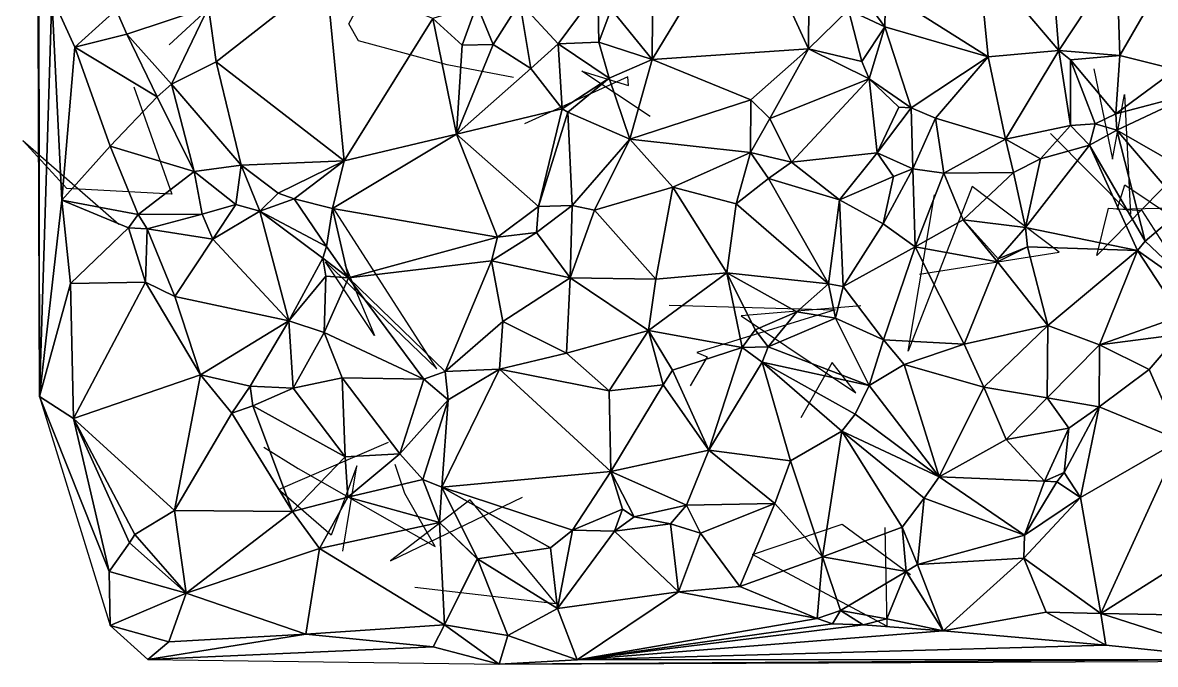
# Model space of a CAD drawing. Header units: metres. Extents: x -15.2 to 15.4, y -15.3 to 15.8.
# Drawn here: x -15.09 to -3.1, y -14.98 to -8.18 of the extents above; entities that cross this region are included whole.
import ezdxf

# ---------------------------------------------------------------- set-up
doc = ezdxf.new("R2010")
doc.units = ezdxf.units.M
doc.layers.add('CRACKS', color=1, linetype='Continuous')
doc.layers.add('STREET_MESH', color=7, linetype='Continuous')

msp = doc.modelspace()

# ---------------------------------------------------------------- linework, layer by layer
at = {"layer": 'CRACKS'}
for points in [[(-14.039, -7.645, 0.1), (-14.109, -7.353, 0.1), (-13.338, -6.634, 0.1), (-13.053, -7.965, 0.1), (-13.541, -8.417, 0.1)], [(-9.897, -8.763, 0.1), (-10.597, -8.627, 0.1), (-11.537, -8.373, 0.1), (-11.641, -8.193, 0.1), (-11.228, -7.43, 0.1)], [(-8.447, -9.174, 0.1), (-9.172, -8.696, 0.1), (-8.679, -8.846, 0.1), (-8.684, -8.757, 0.1), (-9.78, -9.255, 0.1)], [(-3.749, -8.672, 0.1), (-3.551, -9.627, 0.1), (-3.425, -8.942, 0.1), (-3.362, -10.209, 0.1), (-4.208, -9.357, 0.1)], [(-13.916, -8.862, 0.1), (-13.515, -9.999, 0.1), (-14.627, -9.94, 0.1), (-15.093, -9.429, 0.1), (-14.074, -10.316, 0.1)], [(-2.56, -9.464, 0.1), (-3.72, -10.649, 0.1), (-3.594, -10.148, 0.1), (-3.241, -10.173, 0.1), (-2.989, -10.566, 0.1)], [(-1.963, -9.704, 0.1), (-2.022, -10.127, 0.1), (-3.504, -10.162, 0.1), (-3.421, -9.9, 0.1), (-2.885, -10.26, 0.1)], [(-5.597, -10.846, 0.1), (-4.118, -10.614, 0.1), (-5.038, -9.918, 0.1), (-5.716, -11.663, 0.1), (-5.437, -10.004, 0.1)], [(-11.682, -10.743, 0.1), (-11.367, -11.497, 0.1), (-11.885, -10.716, 0.1), (-10.707, -11.85, 0.1), (-11.81, -10.135, 0.1)], [(-8.249, -11.175, 0.1), (-6.489, -11.223, 0.1), (-7.953, -11.675, 0.1), (-7.845, -11.72, 0.1), (-8.025, -12.027, 0.1)], [(-6.217, -11.182, 0.1), (-7.485, -11.288, 0.1), (-6.27, -12.104, 0.1), (-6.52, -11.78, 0.1), (-6.852, -12.366, 0.1)], [(-12.54, -12.679, 0.1), (-12.175, -12.906, 0.1), (-10.725, -13.73, 0.1), (-11.045, -13.169, 0.1), (-11.149, -12.862, 0.1)], [(-11.704, -13.779, 0.1), (-11.555, -12.876, 0.1), (-11.826, -13.612, 0.1), (-12.384, -13.126, 0.1), (-11.219, -12.626, 0.1)], [(-10.94, -14.161, 0.1), (-9.449, -14.336, 0.1), (-10.354, -13.236, 0.1), (-11.197, -13.884, 0.1), (-9.801, -13.208, 0.1)], [(-5.963, -13.529, 0.1), (-5.942, -14.576, 0.1), (-7.366, -13.817, 0.1), (-6.414, -13.495, 0.1), (-5.691, -14.026, 0.1)]]:
    msp.add_polyline3d(points, dxfattribs=at)
at = {"layer": 'STREET_MESH'}
for points in [[(-14.915, -12.14), (-14.949, -2.219), (-14.966, 1.412)], [(-14.926, -5.625), (-14.949, -2.219), (-14.915, -12.14)], [(-14.783, -7.906), (-14.926, -5.625), (-14.915, -12.14)], [(-7.455, -6.967), (-8.428, -8.572), (-6.772, -8.459)], [(-8.415, -7.124), (-8.428, -8.572), (-7.455, -6.967)], [(-6.763, -6.985), (-7.455, -6.967), (-6.772, -8.459)], [(-6.347, -8.044), (-6.763, -6.985), (-6.772, -8.459)], [(-8.415, -7.124), (-8.861, -8.037), (-8.428, -8.572)], [(-4.12, -8.476), (-4.229, -7.139), (-4.976, -7.47)], [(-4.229, -7.139), (-4.12, -8.476), (-3.506, -7.545)], [(-4.976, -7.47), (-5.958, -7.856), (-4.868, -8.543)], [(-4.12, -8.476), (-4.976, -7.47), (-4.868, -8.543)], [(-4.12, -8.476), (-3.474, -8.531), (-3.506, -7.545)], [(-3.474, -8.531), (-3.018, -7.739), (-3.506, -7.545)], [(-13.125, -8.017), (-13.043, -8.596), (-11.88, -7.683)], [(-11.88, -7.683), (-13.043, -8.596), (-11.69, -9.646)], [(-10.751, -8.139), (-11.88, -7.683), (-11.69, -9.646)], [(-3.018, -7.739), (-3.474, -8.531), (-2.881, -8.678)], [(-14.677, -10.061), (-14.783, -7.906), (-14.915, -12.14)], [(-14.677, -10.061), (-14.542, -8.442), (-14.783, -7.906)], [(-14.542, -8.442), (-14.103, -8.044), (-14.783, -7.906)], [(-9.827, -7.967), (-9.422, -8.405), (-9.004, -7.837)], [(-9.422, -8.405), (-8.991, -8.388), (-9.004, -7.837)], [(-8.991, -8.388), (-8.861, -8.037), (-9.004, -7.837)], [(-6.079, -8.068), (-5.965, -8.224), (-5.958, -7.856)], [(-5.958, -7.856), (-5.965, -8.224), (-4.868, -8.543)], [(-14.103, -8.044), (-13.991, -8.302), (-13.125, -8.017)], [(-13.991, -8.302), (-13.518, -8.834), (-13.125, -8.017)], [(-13.125, -8.017), (-13.518, -8.834), (-13.043, -8.596)], [(-10.439, -8.42), (-10.285, -7.991), (-10.751, -8.139)], [(-10.285, -7.991), (-10.439, -8.42), (-10.111, -8.414)], [(-10.285, -7.991), (-10.111, -8.414), (-9.827, -7.967)], [(-9.827, -7.967), (-10.111, -8.414), (-9.713, -8.668)], [(-9.422, -8.405), (-9.827, -7.967), (-9.713, -8.668)], [(-13.991, -8.302), (-14.103, -8.044), (-14.542, -8.442)], [(-10.498, -9.363), (-10.751, -8.139), (-11.69, -9.646)], [(-10.498, -9.363), (-10.439, -8.42), (-10.751, -8.139)], [(-8.861, -8.037), (-8.991, -8.388), (-8.428, -8.572)], [(-6.207, -8.594), (-6.347, -8.044), (-6.772, -8.459)], [(-6.347, -8.044), (-5.965, -8.224), (-6.079, -8.068)], [(-6.207, -8.594), (-5.965, -8.224), (-6.347, -8.044)], [(-5.965, -8.224), (-6.207, -8.594), (-6.129, -8.775)], [(-5.686, -9.085), (-5.965, -8.224), (-6.129, -8.775)], [(-5.965, -8.224), (-5.686, -9.085), (-4.868, -8.543)], [(-13.668, -8.966), (-13.991, -8.302), (-14.542, -8.442)], [(-13.518, -8.834), (-13.991, -8.302), (-13.668, -8.966)], [(-8.991, -8.388), (-9.422, -8.405), (-8.884, -8.768)], [(-8.428, -8.572), (-8.991, -8.388), (-8.884, -8.768)], [(-14.542, -8.442), (-14.677, -10.061), (-14.167, -9.49)], [(-13.668, -8.966), (-14.542, -8.442), (-14.167, -9.49)], [(-10.111, -8.414), (-10.498, -9.363), (-9.713, -8.668)], [(-10.111, -8.414), (-10.439, -8.42), (-10.498, -9.363)], [(-9.38, -9.095), (-9.422, -8.405), (-9.713, -8.668)], [(-9.422, -8.405), (-9.38, -9.095), (-8.884, -8.768)], [(-8.428, -8.572), (-7.381, -9), (-6.772, -8.459)], [(-7.381, -9), (-7.182, -9.196), (-6.772, -8.459)], [(-7.182, -9.196), (-6.129, -8.775), (-6.772, -8.459)], [(-6.129, -8.775), (-6.207, -8.594), (-6.772, -8.459)], [(-4.686, -9.414), (-4.12, -8.476), (-4.868, -8.543)], [(-3.998, -9.27), (-4.12, -8.476), (-4.686, -9.414)], [(-4.12, -8.476), (-3.999, -8.574), (-3.474, -8.531)], [(-3.999, -8.574), (-4.12, -8.476), (-3.998, -9.27)], [(-13.043, -8.596), (-13.518, -8.834), (-12.779, -9.692)], [(-13.043, -8.596), (-12.779, -9.692), (-11.69, -9.646)], [(-8.664, -9.417), (-8.428, -8.572), (-8.884, -8.768)], [(-8.664, -9.417), (-7.381, -9), (-8.428, -8.572)], [(-5.686, -9.085), (-5.426, -9.193), (-4.868, -8.543)], [(-5.426, -9.193), (-4.686, -9.414), (-4.868, -8.543)], [(-3.999, -8.574), (-3.518, -9.148), (-3.474, -8.531)], [(-3.518, -9.148), (-3.999, -8.574), (-3.735, -9.253)], [(-3.999, -8.574), (-3.998, -9.27), (-3.735, -9.253)], [(-3.474, -8.531), (-3.518, -9.148), (-2.881, -8.678)], [(-10.498, -9.363), (-9.38, -9.095), (-9.713, -8.668)], [(-3.518, -9.148), (-2.66, -8.922), (-2.881, -8.678)], [(-13.518, -8.834), (-13.668, -8.966), (-13.278, -9.758)], [(-13.518, -8.834), (-13.278, -9.758), (-12.779, -9.692)], [(-9.38, -9.095), (-9.321, -9.13), (-8.884, -8.768)], [(-9.321, -9.13), (-8.664, -9.417), (-8.884, -8.768)], [(-6.129, -8.775), (-7.182, -9.196), (-6.952, -9.661)], [(-6.046, -9.56), (-6.129, -8.775), (-6.952, -9.661)], [(-5.815, -9.075), (-6.129, -8.775), (-6.046, -9.56)], [(-5.815, -9.075), (-5.686, -9.085), (-6.129, -8.775)], [(-13.278, -9.758), (-13.668, -8.966), (-14.167, -9.49)], [(-2.66, -8.922), (-3.518, -9.148), (-3.507, -9.322)], [(-2.597, -9.844), (-2.66, -8.922), (-3.507, -9.322)], [(-10.498, -9.363), (-9.631, -10.128), (-9.38, -9.095)], [(-9.38, -9.095), (-9.631, -10.128), (-9.321, -9.13)], [(-7.381, -9), (-8.664, -9.417), (-7.386, -9.558)], [(-7.182, -9.196), (-7.381, -9), (-7.386, -9.558)], [(-5.686, -9.085), (-5.815, -9.075), (-6.046, -9.56)], [(-5.666, -9.731), (-5.686, -9.085), (-6.046, -9.56)], [(-5.686, -9.085), (-5.666, -9.731), (-5.426, -9.193)], [(-9.631, -10.128), (-9.273, -10.117), (-9.321, -9.13)], [(-9.273, -10.117), (-8.664, -9.417), (-9.321, -9.13)], [(-6.952, -9.661), (-7.182, -9.196), (-7.386, -9.558)], [(-5.426, -9.193), (-5.666, -9.731), (-5.337, -9.775)], [(-5.426, -9.193), (-5.337, -9.775), (-4.686, -9.414)], [(-3.518, -9.148), (-3.735, -9.253), (-3.507, -9.322)], [(-4.315, -9.623), (-3.998, -9.27), (-4.686, -9.414)], [(-3.797, -9.48), (-3.998, -9.27), (-4.315, -9.623)], [(-3.998, -9.27), (-3.797, -9.48), (-3.735, -9.253)], [(-3.735, -9.253), (-3.797, -9.48), (-3.507, -9.322)], [(-3.797, -9.48), (-3.206, -10.496), (-3.507, -9.322)], [(-2.797, -10.151), (-2.597, -9.844), (-3.507, -9.322)], [(-3.206, -10.496), (-2.797, -10.151), (-3.507, -9.322)], [(-11.814, -10.15), (-10.498, -9.363), (-11.69, -9.646)], [(-10.498, -9.363), (-11.814, -10.15), (-10.066, -10.454)], [(-9.631, -10.128), (-10.498, -9.363), (-10.066, -10.454)], [(-9.039, -10.167), (-8.664, -9.417), (-9.273, -10.117)], [(-8.664, -9.417), (-9.039, -10.167), (-8.207, -9.924)], [(-8.664, -9.417), (-8.207, -9.924), (-7.386, -9.558)], [(-5.337, -9.775), (-4.601, -9.77), (-4.686, -9.414)], [(-4.601, -9.77), (-4.315, -9.623), (-4.686, -9.414)], [(-14.677, -10.061), (-13.87, -10.213), (-14.167, -9.49)], [(-13.87, -10.213), (-13.278, -9.758), (-14.167, -9.49)], [(-8.207, -9.924), (-7.539, -10.099), (-7.386, -9.558)], [(-7.539, -10.099), (-7.197, -9.833), (-7.386, -9.558)], [(-7.197, -9.833), (-6.952, -9.661), (-7.386, -9.558)], [(-6.444, -10.059), (-6.046, -9.56), (-6.952, -9.661)], [(-6.046, -9.56), (-6.444, -10.059), (-5.872, -9.812)], [(-5.666, -9.731), (-6.046, -9.56), (-5.872, -9.812)], [(-4.474, -10.352), (-3.288, -10.596), (-3.797, -9.48)], [(-4.474, -10.352), (-3.797, -9.48), (-4.315, -9.623)], [(-3.288, -10.596), (-3.206, -10.496), (-3.797, -9.48)], [(-13.278, -9.758), (-12.837, -10.108), (-12.779, -9.692)], [(-12.837, -10.108), (-12.582, -10.179), (-12.779, -9.692)], [(-12.779, -9.692), (-12.389, -9.986), (-11.69, -9.646)], [(-12.582, -10.179), (-12.389, -9.986), (-12.779, -9.692)], [(-12.389, -9.986), (-12.217, -10.048), (-11.69, -9.646)], [(-12.217, -10.048), (-11.814, -10.15), (-11.69, -9.646)], [(-7.197, -9.833), (-6.444, -10.059), (-6.952, -9.661)], [(-4.601, -9.77), (-4.474, -10.352), (-4.315, -9.623)], [(-13.278, -9.758), (-13.87, -10.213), (-13.191, -10.211)], [(-12.837, -10.108), (-13.278, -9.758), (-13.191, -10.211)], [(-7.197, -9.833), (-7.539, -10.099), (-6.561, -10.947)], [(-6.444, -10.059), (-7.197, -9.833), (-6.561, -10.947)], [(-6.444, -10.059), (-5.981, -10.312), (-5.872, -9.812)], [(-5.981, -10.312), (-5.666, -9.731), (-5.872, -9.812)], [(-5.666, -9.731), (-5.981, -10.312), (-5.644, -10.557)], [(-5.337, -9.775), (-5.666, -9.731), (-5.644, -10.557)], [(-5.135, -10.272), (-5.337, -9.775), (-5.644, -10.557)], [(-5.135, -10.272), (-4.601, -9.77), (-5.337, -9.775)], [(-4.474, -10.352), (-4.601, -9.77), (-5.135, -10.272)], [(-8.207, -9.924), (-9.039, -10.167), (-8.388, -10.898)], [(-7.638, -10.832), (-8.207, -9.924), (-8.388, -10.898)], [(-7.638, -10.832), (-7.539, -10.099), (-8.207, -9.924)], [(-14.588, -10.946), (-14.677, -10.061), (-14.915, -12.14)], [(-13.974, -10.356), (-14.677, -10.061), (-14.588, -10.946)], [(-13.87, -10.213), (-14.677, -10.061), (-13.974, -10.356)], [(-12.389, -9.986), (-12.582, -10.179), (-12.217, -10.048)], [(-12.582, -10.179), (-11.875, -10.553), (-12.217, -10.048)], [(-11.875, -10.553), (-11.814, -10.15), (-12.217, -10.048)], [(-6.444, -10.059), (-6.561, -10.947), (-6.404, -10.978)], [(-5.981, -10.312), (-6.444, -10.059), (-6.404, -10.978)], [(-13.08, -10.475), (-12.837, -10.108), (-13.191, -10.211)], [(-12.582, -10.179), (-12.837, -10.108), (-13.08, -10.475)], [(-12.274, -11.34), (-12.582, -10.179), (-13.08, -10.475)], [(-11.915, -10.675), (-12.582, -10.179), (-12.274, -11.34)], [(-11.915, -10.675), (-11.875, -10.553), (-12.582, -10.179)], [(-11.814, -10.15), (-11.875, -10.553), (-11.644, -10.883)], [(-10.066, -10.454), (-11.814, -10.15), (-11.644, -10.883)], [(-9.652, -10.404), (-9.631, -10.128), (-10.066, -10.454)], [(-9.273, -10.117), (-9.652, -10.404), (-9.294, -10.884)], [(-9.631, -10.128), (-9.652, -10.404), (-9.273, -10.117)], [(-9.039, -10.167), (-9.273, -10.117), (-9.294, -10.884)], [(-9.039, -10.167), (-9.294, -10.884), (-8.388, -10.898)], [(-6.561, -10.947), (-7.539, -10.099), (-7.638, -10.832)], [(-2.797, -10.151), (-3.206, -10.496), (-2.559, -11.11)], [(-13.775, -10.365), (-13.87, -10.213), (-13.974, -10.356)], [(-13.87, -10.213), (-13.775, -10.365), (-13.191, -10.211)], [(-13.775, -10.365), (-13.08, -10.475), (-13.191, -10.211)], [(-5.644, -10.557), (-5.981, -10.312), (-6.404, -10.978)], [(-4.769, -10.716), (-5.135, -10.272), (-5.644, -10.557)], [(-5.135, -10.272), (-4.769, -10.716), (-4.762, -10.685)], [(-4.474, -10.352), (-5.135, -10.272), (-4.762, -10.685)], [(-13.974, -10.356), (-14.588, -10.946), (-13.793, -10.932)], [(-13.775, -10.365), (-13.974, -10.356), (-13.793, -10.932)], [(-13.482, -11.084), (-13.775, -10.365), (-13.793, -10.932)], [(-13.775, -10.365), (-13.482, -11.084), (-13.08, -10.475)], [(-10.129, -10.704), (-9.652, -10.404), (-10.066, -10.454)], [(-9.652, -10.404), (-10.129, -10.704), (-9.294, -10.884)], [(-4.454, -10.558), (-4.474, -10.352), (-4.762, -10.685)], [(-4.474, -10.352), (-4.454, -10.558), (-3.288, -10.596)], [(-13.482, -11.084), (-12.274, -11.34), (-13.08, -10.475)], [(-11.875, -10.553), (-11.915, -10.675), (-11.644, -10.883)], [(-10.129, -10.704), (-10.066, -10.454), (-11.644, -10.883)], [(-2.559, -11.11), (-3.206, -10.496), (-3.288, -10.596)], [(-5.979, -11.542), (-5.644, -10.557), (-6.404, -10.978)], [(-5.979, -11.542), (-5.124, -11.589), (-5.644, -10.557)], [(-5.124, -11.589), (-4.769, -10.716), (-5.644, -10.557)], [(-4.769, -10.716), (-4.454, -10.558), (-4.762, -10.685)], [(-4.454, -10.558), (-4.769, -10.716), (-4.238, -11.388)], [(-3.288, -10.596), (-4.454, -10.558), (-4.238, -11.388)], [(-3.691, -11.594), (-3.288, -10.596), (-4.238, -11.388)], [(-3.288, -10.596), (-3.691, -11.594), (-2.834, -11.291)], [(-2.559, -11.11), (-3.288, -10.596), (-2.834, -11.291)], [(-11.882, -10.868), (-11.915, -10.675), (-12.274, -11.34)], [(-11.915, -10.675), (-11.882, -10.868), (-11.644, -10.883)], [(-10.618, -11.876), (-10.129, -10.704), (-11.644, -10.883)], [(-10.129, -10.704), (-10.618, -11.876), (-10.008, -11.348)], [(-10.129, -10.704), (-10.008, -11.348), (-9.294, -10.884)], [(-4.769, -10.716), (-5.124, -11.589), (-4.238, -11.388)], [(-11.902, -11.463), (-11.882, -10.868), (-12.274, -11.34)], [(-11.882, -10.868), (-11.902, -11.463), (-11.644, -10.883)], [(-11.902, -11.463), (-10.846, -11.957), (-11.644, -10.883)], [(-10.846, -11.957), (-10.618, -11.876), (-11.644, -10.883)], [(-9.294, -10.884), (-10.008, -11.348), (-9.333, -11.681)], [(-8.466, -11.442), (-9.294, -10.884), (-9.333, -11.681)], [(-9.294, -10.884), (-8.466, -11.442), (-8.388, -10.898)], [(-8.466, -11.442), (-7.638, -10.832), (-8.388, -10.898)], [(-8.466, -11.442), (-7.473, -11.624), (-7.638, -10.832)], [(-7.638, -10.832), (-7.473, -11.624), (-7.337, -11.435)], [(-6.894, -11.245), (-7.638, -10.832), (-7.337, -11.435)], [(-6.894, -11.245), (-6.561, -10.947), (-7.638, -10.832)], [(-14.556, -12.375), (-14.588, -10.946), (-14.915, -12.14)], [(-14.588, -10.946), (-14.556, -12.375), (-13.793, -10.932)], [(-14.556, -12.375), (-13.21, -11.913), (-13.793, -10.932)], [(-13.21, -11.913), (-13.482, -11.084), (-13.793, -10.932)], [(-6.894, -11.245), (-6.485, -11.311), (-6.561, -10.947)], [(-6.561, -10.947), (-6.485, -11.311), (-6.404, -10.978)], [(-6.485, -11.311), (-5.979, -11.542), (-6.404, -10.978)], [(-13.482, -11.084), (-13.21, -11.913), (-12.274, -11.34)], [(-7.199, -11.614), (-6.894, -11.245), (-7.337, -11.435)], [(-6.485, -11.311), (-6.894, -11.245), (-7.199, -11.614)], [(-12.274, -11.34), (-13.21, -11.913), (-12.684, -12.034)], [(-12.228, -12.052), (-12.274, -11.34), (-12.684, -12.034)], [(-12.228, -12.052), (-11.902, -11.463), (-12.274, -11.34)], [(-10.618, -11.876), (-10.043, -11.851), (-10.008, -11.348)], [(-10.008, -11.348), (-10.043, -11.851), (-9.333, -11.681)], [(-6.485, -11.311), (-7.199, -11.614), (-6.129, -12.024)], [(-5.979, -11.542), (-6.485, -11.311), (-6.129, -12.024)], [(-4.238, -11.388), (-5.124, -11.589), (-4.914, -12.043)], [(-4.243, -12.156), (-4.238, -11.388), (-4.914, -12.043)], [(-4.243, -12.156), (-3.691, -11.594), (-4.238, -11.388)], [(-3.691, -11.594), (-2.848, -11.485), (-2.834, -11.291)], [(-11.902, -11.463), (-12.228, -12.052), (-11.71, -11.944)], [(-10.846, -11.957), (-11.902, -11.463), (-11.71, -11.944)], [(-8.881, -12.081), (-8.466, -11.442), (-9.333, -11.681)], [(-8.466, -11.442), (-8.881, -12.081), (-8.31, -12.019)], [(-8.212, -11.863), (-8.466, -11.442), (-8.31, -12.019)], [(-8.212, -11.863), (-7.473, -11.624), (-8.466, -11.442)], [(-7.473, -11.624), (-7.199, -11.614), (-7.337, -11.435)], [(-2.848, -11.485), (-3.691, -11.594), (-3.166, -11.855)], [(-2.836, -12.606), (-2.848, -11.485), (-3.166, -11.855)], [(-8.212, -11.863), (-7.826, -12.71), (-7.473, -11.624)], [(-7.473, -11.624), (-7.826, -12.71), (-7.264, -11.779)], [(-7.199, -11.614), (-7.473, -11.624), (-7.264, -11.779)], [(-6.129, -12.024), (-7.199, -11.614), (-7.264, -11.779)], [(-5.758, -11.801), (-5.979, -11.542), (-6.129, -12.024)], [(-5.979, -11.542), (-5.758, -11.801), (-5.124, -11.589)], [(-5.124, -11.589), (-5.758, -11.801), (-4.914, -12.043)], [(-3.694, -12.251), (-3.691, -11.594), (-4.243, -12.156)], [(-3.691, -11.594), (-3.694, -12.251), (-3.166, -11.855)], [(-10.043, -11.851), (-8.881, -12.081), (-9.333, -11.681)], [(-8.865, -12.935), (-10.043, -11.851), (-10.654, -13.102)], [(-10.043, -11.851), (-10.586, -12.178), (-10.654, -13.102)], [(-10.586, -12.178), (-10.043, -11.851), (-10.618, -11.876)], [(-8.881, -12.081), (-10.043, -11.851), (-8.865, -12.935)], [(-7.826, -12.71), (-8.212, -11.863), (-8.31, -12.019)], [(-7.826, -12.71), (-6.964, -12.824), (-7.264, -11.779)], [(-6.964, -12.824), (-6.419, -12.509), (-7.264, -11.779)], [(-6.279, -12.33), (-6.129, -12.024), (-7.264, -11.779)], [(-6.419, -12.509), (-6.279, -12.33), (-7.264, -11.779)], [(-5.388, -12.991), (-5.758, -11.801), (-6.129, -12.024)], [(-5.758, -11.801), (-5.388, -12.991), (-4.914, -12.043)], [(-3.694, -12.251), (-2.836, -12.606), (-3.166, -11.855)], [(-13.21, -11.913), (-14.556, -12.375), (-13.486, -13.349)], [(-12.879, -12.319), (-13.21, -11.913), (-13.486, -13.349)], [(-13.21, -11.913), (-12.879, -12.319), (-12.684, -12.034)], [(-11.71, -11.944), (-12.228, -12.052), (-11.678, -12.781)], [(-11.099, -12.75), (-11.71, -11.944), (-11.678, -12.781)], [(-11.099, -12.75), (-10.846, -11.957), (-11.71, -11.944)], [(-10.586, -12.178), (-10.846, -11.957), (-11.099, -12.75)], [(-10.586, -12.178), (-10.618, -11.876), (-10.846, -11.957)], [(-12.879, -12.319), (-12.655, -12.24), (-12.684, -12.034)], [(-12.655, -12.24), (-12.228, -12.052), (-12.684, -12.034)], [(-12.228, -12.052), (-12.655, -12.24), (-11.678, -12.781)], [(-8.31, -12.019), (-8.881, -12.081), (-8.865, -12.935)], [(-7.826, -12.71), (-8.31, -12.019), (-8.865, -12.935)], [(-6.279, -12.33), (-5.388, -12.991), (-6.129, -12.024)], [(-5.388, -12.991), (-4.678, -12.599), (-4.914, -12.043)], [(-4.678, -12.599), (-4.243, -12.156), (-4.914, -12.043)], [(-14.176, -13.995), (-14.915, -12.14), (-14.166, -14.569)], [(-14.176, -13.995), (-14.556, -12.375), (-14.915, -12.14)], [(-10.856, -13.02), (-10.586, -12.178), (-11.099, -12.75)], [(-10.586, -12.178), (-10.856, -13.02), (-10.654, -13.102)], [(-4.016, -12.478), (-4.243, -12.156), (-4.678, -12.599)], [(-4.016, -12.478), (-3.694, -12.251), (-4.243, -12.156)], [(-12.236, -13.361), (-12.879, -12.319), (-13.486, -13.349)], [(-12.236, -13.361), (-12.655, -12.24), (-12.879, -12.319)], [(-12.655, -12.24), (-12.236, -13.361), (-11.678, -12.781)], [(-6.279, -12.33), (-6.419, -12.509), (-5.388, -12.991)], [(-3.694, -12.251), (-4.065, -12.946), (-3.89, -13.211)], [(-4.016, -12.478), (-4.065, -12.946), (-3.694, -12.251)], [(-3.694, -12.251), (-3.89, -13.211), (-2.836, -12.606)], [(-14.556, -12.375), (-13.906, -13.602), (-13.486, -13.349)], [(-13.906, -13.602), (-14.556, -12.375), (-13.963, -13.691)], [(-14.556, -12.375), (-14.176, -13.995), (-13.963, -13.691)], [(-6.623, -13.841), (-6.419, -12.509), (-6.964, -12.824)], [(-6.623, -13.841), (-5.779, -13.527), (-6.419, -12.509)], [(-6.419, -12.509), (-5.546, -13.218), (-5.388, -12.991)], [(-5.779, -13.527), (-5.546, -13.218), (-6.419, -12.509)], [(-4.272, -13.04), (-4.016, -12.478), (-4.678, -12.599)], [(-4.065, -12.946), (-4.016, -12.478), (-4.272, -13.04)], [(-8.062, -13.294), (-7.826, -12.71), (-8.865, -12.935)], [(-7.826, -12.71), (-8.062, -13.294), (-7.13, -13.276)], [(-6.964, -12.824), (-7.826, -12.71), (-7.13, -13.276)], [(-5.388, -12.991), (-4.272, -13.04), (-4.678, -12.599)], [(-3.89, -13.211), (-3.676, -14.44), (-2.836, -12.606)], [(-2.836, -12.606), (-3.676, -14.44), (-1.813, -13.262)], [(-12.236, -13.361), (-11.649, -13.208), (-11.678, -12.781)], [(-11.649, -13.208), (-11.099, -12.75), (-11.678, -12.781)], [(-11.649, -13.208), (-10.856, -13.02), (-11.099, -12.75)], [(-6.623, -13.841), (-6.964, -12.824), (-7.13, -13.276)], [(-9.271, -13.559), (-8.865, -12.935), (-10.654, -13.102)], [(-9.271, -13.559), (-8.743, -13.337), (-8.865, -12.935)], [(-8.743, -13.337), (-8.617, -13.417), (-8.865, -12.935)], [(-8.617, -13.417), (-8.062, -13.294), (-8.865, -12.935)], [(-4.143, -13.044), (-4.065, -12.946), (-4.272, -13.04)], [(-4.065, -12.946), (-4.143, -13.044), (-3.89, -13.211)], [(-10.856, -13.02), (-11.649, -13.208), (-10.679, -13.478)], [(-10.856, -13.02), (-10.679, -13.478), (-10.654, -13.102)], [(-5.546, -13.218), (-4.486, -13.609), (-5.388, -12.991)], [(-4.486, -13.609), (-4.272, -13.04), (-5.388, -12.991)], [(-4.486, -13.609), (-4.143, -13.044), (-4.272, -13.04)], [(-4.143, -13.044), (-4.486, -13.609), (-3.89, -13.211)], [(-10.679, -13.478), (-10.278, -13.862), (-10.654, -13.102)], [(-10.278, -13.862), (-9.504, -13.745), (-10.654, -13.102)], [(-9.504, -13.745), (-9.271, -13.559), (-10.654, -13.102)], [(-11.649, -13.208), (-12.236, -13.361), (-11.949, -13.752)], [(-10.679, -13.478), (-11.649, -13.208), (-11.949, -13.752)], [(-8.062, -13.294), (-8.617, -13.417), (-8.232, -13.491)], [(-7.916, -13.59), (-8.062, -13.294), (-8.232, -13.491)], [(-8.062, -13.294), (-7.916, -13.59), (-7.13, -13.276)], [(-7.916, -13.59), (-7.499, -14.155), (-7.13, -13.276)], [(-7.499, -14.155), (-6.623, -13.841), (-7.13, -13.276)], [(-5.546, -13.218), (-5.779, -13.527), (-5.619, -13.922)], [(-4.486, -13.609), (-5.546, -13.218), (-5.619, -13.922)], [(-3.676, -14.44), (-3.89, -13.211), (-4.492, -13.856)], [(-3.89, -13.211), (-4.486, -13.609), (-4.492, -13.856)], [(-3.676, -14.44), (-1.914, -14.473), (-1.813, -13.262)], [(-13.906, -13.602), (-13.362, -14.225), (-13.486, -13.349)], [(-13.362, -14.225), (-12.236, -13.361), (-13.486, -13.349)], [(-11.949, -13.752), (-12.236, -13.361), (-13.362, -14.225)], [(-8.743, -13.337), (-9.271, -13.559), (-8.825, -13.57)], [(-8.617, -13.417), (-8.743, -13.337), (-8.825, -13.57)], [(-8.232, -13.491), (-8.617, -13.417), (-8.825, -13.57)], [(-10.625, -14.562), (-10.679, -13.478), (-11.949, -13.752)], [(-10.278, -13.862), (-10.679, -13.478), (-10.281, -13.862)], [(-10.679, -13.478), (-10.625, -14.562), (-10.281, -13.862)], [(-8.147, -14.21), (-8.232, -13.491), (-8.825, -13.57)], [(-7.916, -13.59), (-8.232, -13.491), (-8.147, -14.21)], [(-5.779, -13.527), (-6.623, -13.841), (-5.739, -13.997)], [(-5.779, -13.527), (-5.739, -13.997), (-5.619, -13.922)], [(-13.362, -14.225), (-13.906, -13.602), (-13.963, -13.691)], [(-9.43, -14.388), (-9.271, -13.559), (-9.504, -13.745)], [(-9.271, -13.559), (-9.43, -14.388), (-8.825, -13.57)], [(-9.43, -14.388), (-8.147, -14.21), (-8.825, -13.57)], [(-7.499, -14.155), (-7.916, -13.59), (-8.147, -14.21)], [(-4.486, -13.609), (-5.619, -13.922), (-4.492, -13.856)], [(-14.176, -13.995), (-13.362, -14.225), (-13.963, -13.691)], [(-11.949, -13.752), (-13.362, -14.225), (-12.094, -14.661)], [(-10.625, -14.562), (-11.949, -13.752), (-12.094, -14.661)], [(-10.278, -13.862), (-9.43, -14.388), (-9.504, -13.745)], [(-10.625, -14.562), (-10.278, -13.862), (-10.281, -13.862)], [(-10.278, -13.862), (-10.625, -14.562), (-9.956, -14.675)], [(-9.43, -14.388), (-10.278, -13.862), (-9.956, -14.675)], [(-6.623, -13.841), (-7.499, -14.155), (-6.681, -14.494)], [(-6.434, -14.409), (-6.623, -13.841), (-6.681, -14.494)], [(-5.739, -13.997), (-6.623, -13.841), (-6.434, -14.409)], [(-5.619, -13.922), (-5.347, -14.625), (-4.492, -13.856)], [(-5.347, -14.625), (-4.254, -14.428), (-4.492, -13.856)], [(-4.254, -14.428), (-3.676, -14.44), (-4.492, -13.856)], [(-13.362, -14.225), (-14.176, -13.995), (-14.166, -14.569)], [(-5.739, -13.997), (-6.434, -14.409), (-5.943, -14.496)], [(-5.739, -13.997), (-5.943, -14.496), (-5.347, -14.625)], [(-5.619, -13.922), (-5.739, -13.997), (-5.347, -14.625)], [(-13.546, -14.742), (-13.362, -14.225), (-14.166, -14.569)], [(-13.362, -14.225), (-13.546, -14.742), (-12.094, -14.661)], [(-8.147, -14.21), (-9.43, -14.388), (-9.223, -14.931)], [(-6.681, -14.494), (-8.147, -14.21), (-9.223, -14.931)], [(-7.499, -14.155), (-8.147, -14.21), (-6.681, -14.494)], [(-9.43, -14.388), (-9.956, -14.675), (-9.223, -14.931)], [(-6.516, -14.549), (-6.681, -14.494), (-9.223, -14.931)], [(-6.516, -14.549), (-6.434, -14.409), (-6.681, -14.494)], [(-6.434, -14.409), (-6.516, -14.549), (-6.192, -14.562)], [(-5.943, -14.496), (-6.434, -14.409), (-6.192, -14.562)], [(-5.347, -14.625), (-5.943, -14.496), (-6.192, -14.562)], [(-4.254, -14.428), (-5.347, -14.625), (-3.625, -14.775)], [(-3.676, -14.44), (-4.254, -14.428), (-3.625, -14.775)], [(-3.676, -14.44), (-3.625, -14.775), (-2.157, -14.928)], [(-1.914, -14.473), (-3.676, -14.44), (-2.157, -14.928)], [(-13.768, -14.927), (-13.546, -14.742), (-14.166, -14.569)], [(-10.625, -14.562), (-12.094, -14.661), (-10.746, -14.792)], [(-10.625, -14.562), (-10.746, -14.792), (-10.048, -14.979)], [(-9.956, -14.675), (-10.625, -14.562), (-10.048, -14.979)], [(-6.516, -14.549), (-9.223, -14.931), (-6.192, -14.562)], [(-9.223, -14.931), (-5.347, -14.625), (-6.192, -14.562)], [(-3.625, -14.775), (-5.347, -14.625), (-9.223, -14.931)], [(-10.746, -14.792), (-12.094, -14.661), (-13.768, -14.927)], [(-12.094, -14.661), (-13.546, -14.742), (-13.768, -14.927)], [(-9.223, -14.931), (-9.956, -14.675), (-10.048, -14.979)], [(-10.746, -14.792), (-13.768, -14.927), (-10.048, -14.979)], [(-3.625, -14.775), (-9.223, -14.931), (-2.157, -14.928)], [(7.393, -14.905), (-2.157, -14.928), (-10.048, -14.979)], [(-2.157, -14.928), (-9.223, -14.931), (-10.048, -14.979)]]:
    msp.add_3dface(points, dxfattribs=at)

doc.saveas('drawing.dxf')
